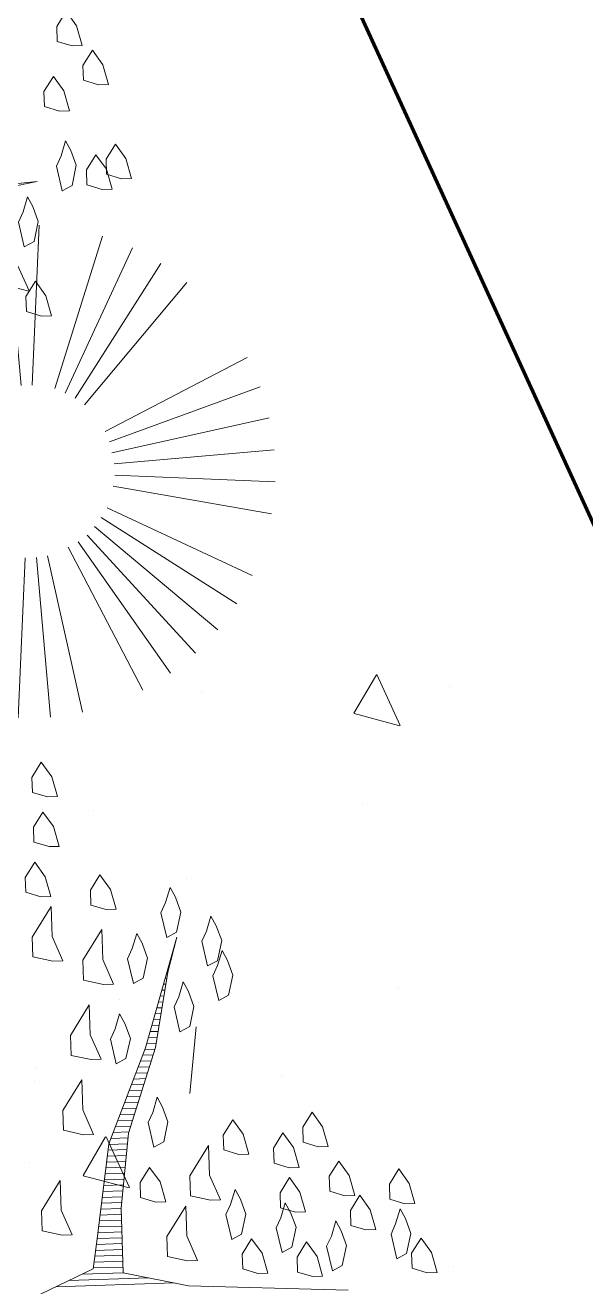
# Model space of a CAD drawing. Header units: millimetres. Extents: x 111 to 1506, y 14 to 566.
# Drawn here: x 218.786 to 219.451, y 134.131 to 135.629 of the extents above; entities that cross this region are included whole.
import ezdxf

# ---------------------------------------------------------------- set-up
doc = ezdxf.new("R2010")
doc.units = ezdxf.units.MM
for name, color, linetype, lineweight in [('ARBOLES', 78, 'Continuous', 5), ('mobiliario', 45, 'Continuous', 13), ('PALMERAS114', 114, 'Continuous', 5)]:
    doc.layers.add(name, color=color, linetype=linetype, lineweight=lineweight)
doc.styles.add('ATTR', font='romans.shx', dxfattribs={"width": 0.8, "height": 2.52})

# ---------------------------------------------------------------- blocks, each defined once
blk = doc.blocks.new('EVG7')
for p, q in [((-3.91, 19.67), (-9.01, 58.4)), ((1.55, 19.67), (6.65, 58.4)), ((-6.59, 19.1), (-16.71, 56.87)), ((4.23, 19.1), (14.35, 56.87)), ((-9.21, 18.3), (-24.14, 54.35)), ((6.85, 18.3), (21.78, 54.35)), ((-11.62, 16.99), (-31.18, 50.87)), ((9.26, 16.99), (28.82, 50.87)), ((-13.82, 15.38), (-37.7, 46.51)), ((-16, 13.74), (-43.6, 41.34)), ((-17.84, 11.7), (-48.78, 35.44)), ((15.48, 11.7), (46.42, 35.44)), ((17.04, 9.43), (50.78, 28.91)), ((-20.59, 6.96), (-56.61, 21.87)), ((18.24, 6.96), (54.25, 21.87)), ((-21.61, 4.39), (-59.13, 14.44)), ((19.8, 1.68), (58.31, 6.74)), ((-22.19, -1.09), (-61.18, -1.09)), ((19.83, -1.09), (58.82, -1.09)), ((-22.16, -3.85), (-60.66, -8.92)), ((19.8, -3.85), (58.31, -8.92)), ((-20.59, -9.13), (-56.61, -24.05)), ((19.25, -6.56), (56.78, -16.62)), ((-19.4, -11.61), (-53.14, -31.09)), ((-17.84, -13.87), (-48.78, -37.61)), ((15.48, -13.87), (46.42, -37.61)), ((-13.82, -17.56), (-37.7, -48.69)), ((11.46, -17.56), (35.35, -48.69)), ((13.64, -15.91), (41.25, -43.51)), ((-11.62, -19.17), (-31.18, -53.05)), ((-9.21, -20.47), (-24.14, -56.52)), ((-6.59, -21.27), (-16.71, -59.04)), ((4.23, -21.27), (14.35, -59.04)), ((6.85, -20.47), (21.78, -56.52)), ((9.26, -19.17), (28.82, -53.05)), ((-3.91, -21.84), (-9.01, -60.57)), ((-1.18, -22.12), (-1.18, -61.09))]:
    blk.add_line(p, q)
at = {"style": 'ATTR', "width": 0.8, "flags": 9}
blk.add_attdef('ESTCODE', (0, 0), '', height=0.7, dxfattribs=at)
blk = doc.blocks.new('*X16')
at = {"color": 0}
for p, q in [((18.7131, 17.53), (18.7134, 17.53)), ((18.7067, 17.51), (18.7077, 17.51)), ((18.7099, 17.52), (18.7105, 17.52)), ((18.7003, 17.49), (18.7019, 17.49)), ((18.7035, 17.5), (18.7048, 17.5)), ((18.694, 17.47), (18.6971, 17.47)), ((18.6971, 17.48), (18.6991, 17.48)), ((18.6876, 17.45), (18.6931, 17.45)), ((18.6908, 17.46), (18.6951, 17.46)), ((18.6781, 17.42), (18.6871, 17.42)), ((18.6812, 17.43), (18.6891, 17.43)), ((18.6844, 17.44), (18.6911, 17.44)), ((18.6717, 17.4), (18.6831, 17.4)), ((18.6749, 17.41), (18.6851, 17.41)), ((18.6653, 17.38), (18.6791, 17.38)), ((18.6685, 17.39), (18.6811, 17.39)), ((18.659, 17.36), (18.6751, 17.36)), ((18.6621, 17.37), (18.6771, 17.37)), ((18.6513, 17.34), (18.6692, 17.34)), ((18.6555, 17.35), (18.6727, 17.35)), ((18.6429, 17.32), (18.6621, 17.32)), ((18.6471, 17.33), (18.6656, 17.33)), ((18.6345, 17.3), (18.6551, 17.3)), ((18.6387, 17.31), (18.6586, 17.31)), ((18.6218, 17.27), (18.6445, 17.27)), ((18.626, 17.28), (18.648, 17.28)), ((18.6303, 17.29), (18.6515, 17.29)), ((18.6134, 17.25), (18.6374, 17.25)), ((18.6176, 17.26), (18.6409, 17.26)), ((18.605, 17.23), (18.6303, 17.23)), ((18.6092, 17.24), (18.6339, 17.24)), ((18.5966, 17.21), (18.6233, 17.21)), ((18.6008, 17.22), (18.6268, 17.22)), ((18.5884, 17.19), (18.6202, 17.19)), ((18.5924, 17.2), (18.6215, 17.2)), ((18.5853, 17.17), (18.6175, 17.17)), ((18.5868, 17.18), (18.6189, 17.18)), ((18.5805, 17.14), (18.6135, 17.14)), ((18.5821, 17.15), (18.6149, 17.15)), ((18.5837, 17.16), (18.6162, 17.16)), ((18.5774, 17.12), (18.6109, 17.12)), ((18.5789, 17.13), (18.6122, 17.13)), ((18.5742, 17.1), (18.6082, 17.1)), ((18.5758, 17.11), (18.6095, 17.11)), ((18.571, 17.08), (18.6056, 17.08)), ((18.5726, 17.09), (18.6069, 17.09)), ((18.5679, 17.06), (18.6056, 17.06)), ((18.5695, 17.07), (18.6056, 17.07)), ((18.5647, 17.04), (18.6056, 17.04)), ((18.5663, 17.05), (18.6056, 17.05)), ((18.5615, 17.02), (18.6056, 17.02)), ((18.5632, 17.03), (18.6056, 17.03)), ((18.5565, 16.99), (18.6056, 16.99)), ((18.5582, 17), (18.6056, 17)), ((18.5598, 17.01), (18.6056, 17.01)), ((18.5353, 16.97), (18.6056, 16.97)), ((18.5548, 16.98), (18.6056, 16.98)), ((18.4896, 16.95), (18.6918, 16.95)), ((18.5125, 16.96), (18.6485, 16.96))]:
    blk.add_line(p, q, dxfattribs=at)
blk = doc.blocks.new('E1E')
at = {"layer": 'ARBOLES', "ltscale": 0.2}
for p, q in [((94.4865, 58.2246), (94.4865, 58.2246)), ((94.5882, 58.1432), (94.5302, 58.1979)), ((94.5977, 58.207), (94.5304, 58.1986)), ((95.3729, 57.5622), (95.3729, 57.5622)), ((95.2942, 57.551), (95.227, 57.5425)), ((95.2854, 57.4877), (95.2946, 57.5508)), ((95.2847, 57.4872), (95.2267, 57.5419)), ((94.7552, 57.4724), (94.7552, 57.4724)), ((95.4096, 57.4529), (95.4096, 57.4529)), ((95.4163, 57.4332), (95.4163, 57.4332)), ((95.2543, 57.4023), (95.2543, 57.4023)), ((95.2247, 57.2935), (95.1969, 57.385)), ((95.0851, 57.311), (95.0851, 57.311)), ((95.3415, 57.2983), (95.3415, 57.2983)), ((94.9776, 57.1326), (94.9776, 57.1326)), ((95.3165, 57.1024), (95.3165, 57.1024)), ((95.4768, 57.0625), (95.4768, 57.0625)), ((95.1247, 56.908), (95.1247, 56.908)), ((95.3965, 56.8481), (95.3965, 56.8481)), ((95.6238, 56.8379), (95.6238, 56.8379)), ((95.1839, 56.7935), (95.1166, 56.785)), ((95.175, 56.7302), (95.1842, 56.7933)), ((95.1744, 56.7297), (95.1164, 56.7844)), ((95.072, 56.7062), (95.072, 56.7062))]:
    blk.add_line(p, q, dxfattribs=at)
for points in [[(94.6509, 58.0967), (94.5786, 58.049), (94.6733, 58.0989)], [(94.8819, 57.5605), (95.0958, 57.6402), (95.189, 57.6583), (95.2267, 57.5738), (95.2571, 57.4704), (95.2673, 57.3425), (95.2913, 57.2362), (95.2985, 57.1849), (95.2803, 57.3482), (95.2773, 57.495), (95.2418, 57.6273), (95.231, 57.6692), (95.3147, 57.761)]]:
    blk.add_lwpolyline(points, dxfattribs=at)
for points in [[(94.5004, 58.2246), (94.5228, 58.2268), (94.5315, 58.2072), (94.5272, 58.1819), (94.5055, 58.1957), (94.4874, 58.2188)], [(94.5808, 58.0967), (94.5815, 58.1126), (94.5605, 58.1422), (94.5504, 58.1299), (94.5555, 58.101), (94.5707, 58.0844), (94.583, 58.0743)], [(94.5606, 58.002), (94.5613, 58.0179), (94.5403, 58.0475), (94.5302, 58.0352), (94.5353, 58.0063), (94.5505, 57.9897), (94.5628, 57.9796)], [(94.4883, 58.0243), (94.5107, 58.0265), (94.5194, 58.007), (94.5151, 57.9817), (94.4934, 57.9954), (94.4753, 58.0185)], [(94.4681, 57.9997), (94.4905, 58.0019), (94.4992, 57.9824), (94.4948, 57.9571), (94.4732, 57.9708), (94.4551, 57.9939)], [(94.5867, 57.9434), (94.6091, 57.9456), (94.6178, 57.9261), (94.6134, 57.9008), (94.5917, 57.9145), (94.5737, 57.9376)], [(94.5491, 57.8877), (94.5715, 57.8899), (94.5802, 57.8704), (94.5759, 57.8451), (94.5542, 57.8588), (94.5361, 57.8819)], [(94.6048, 57.8502), (94.6272, 57.8524), (94.6359, 57.8329), (94.6316, 57.8076), (94.6099, 57.8213), (94.5918, 57.8444)], [(95.2902, 57.641), (95.3192, 57.6461), (95.3307, 57.6201), (95.3221, 57.5695), (95.3047, 57.6085), (95.2772, 57.6352)], [(95.1103, 57.6076), (95.1392, 57.6127), (95.1508, 57.5867), (95.1421, 57.5361), (95.1248, 57.5751), (95.0973, 57.6019)], [(95.0105, 57.5866), (95.0329, 57.5888), (95.0416, 57.5693), (95.0373, 57.544), (95.0156, 57.5577), (94.9975, 57.5808)], [(94.9361, 57.5613), (94.9585, 57.5634), (94.9672, 57.5439), (94.9629, 57.5186), (94.9412, 57.5323), (94.9231, 57.5555)], [(94.9332, 57.4976), (94.934, 57.5135), (94.913, 57.5432), (94.9029, 57.5309), (94.9079, 57.502), (94.9231, 57.4853), (94.9354, 57.4752)], [(95.0099, 57.5006), (95.0106, 57.5165), (94.9896, 57.5461), (94.9795, 57.5338), (94.9846, 57.5049), (94.9998, 57.4883), (95.0121, 57.4782)], [(95.0836, 57.51), (95.0843, 57.5259), (95.0633, 57.5556), (95.0532, 57.5433), (95.0583, 57.5144), (95.0735, 57.4977), (95.0858, 57.4876)], [(95.1841, 57.547), (95.2065, 57.5492), (95.2151, 57.5296), (95.2108, 57.5043), (95.1891, 57.5181), (95.171, 57.5412)], [(95.1125, 57.5151), (95.1414, 57.5202), (95.153, 57.4942), (95.1444, 57.4436), (95.127, 57.4826), (95.0995, 57.5093)], [(94.7865, 57.4946), (94.8089, 57.4968), (94.8176, 57.4773), (94.8133, 57.452), (94.7916, 57.4657), (94.7735, 57.4889)], [(94.8545, 57.447), (94.8552, 57.4629), (94.8342, 57.4925), (94.8241, 57.4802), (94.8292, 57.4513), (94.8444, 57.4347), (94.8567, 57.4246)], [(95.3157, 57.4965), (95.3446, 57.5015), (95.3561, 57.4755), (95.3475, 57.4249), (95.3301, 57.4639), (95.3026, 57.4907)], [(94.8906, 57.4709), (94.913, 57.4731), (94.9217, 57.4535), (94.9174, 57.4282), (94.8957, 57.442), (94.8776, 57.4651)], [(94.9933, 57.4854), (95.0157, 57.4876), (95.0243, 57.4681), (95.02, 57.4428), (94.9983, 57.4565), (94.9802, 57.4796)], [(95.2362, 57.4299), (95.2369, 57.4458), (95.2159, 57.4754), (95.2058, 57.4631), (95.2109, 57.4342), (95.2261, 57.4176), (95.2384, 57.4075)], [(94.9369, 57.4369), (94.9593, 57.4391), (94.968, 57.4196), (94.9637, 57.3943), (94.942, 57.408), (94.9239, 57.4311)], [(95.0996, 57.4392), (95.122, 57.4414), (95.1306, 57.4219), (95.1263, 57.3966), (95.1046, 57.4103), (95.0865, 57.4334)], [(94.8531, 57.4152), (94.8755, 57.4174), (94.8842, 57.3978), (94.8798, 57.3725), (94.8581, 57.3863), (94.8401, 57.4094)], [(95.0258, 57.4298), (95.0482, 57.4319), (95.0569, 57.4124), (95.0526, 57.3871), (95.0309, 57.4008), (95.0128, 57.424)], [(95.3461, 57.3931), (95.375, 57.3982), (95.3866, 57.3722), (95.3779, 57.3216), (95.3606, 57.3606), (95.3331, 57.3873)], [(94.9984, 57.3864), (95.0208, 57.3885), (95.0295, 57.369), (95.0252, 57.3437), (95.0035, 57.3575), (94.9854, 57.3806)], [(95.3309, 57.3396), (95.3317, 57.3555), (95.3107, 57.3851), (95.3006, 57.3728), (95.3056, 57.3439), (95.3208, 57.3273), (95.3331, 57.3172)], [(95.2638, 57.2629), (95.2645, 57.2788), (95.2435, 57.3085), (95.2334, 57.2962), (95.2385, 57.2673), (95.2537, 57.2506), (95.266, 57.2405)], [(95.37, 57.2869), (95.3989, 57.2919), (95.4105, 57.2659), (95.4019, 57.2153), (95.3845, 57.2543), (95.357, 57.2811)], [(95.4495, 57.2833), (95.4785, 57.2884), (95.49, 57.2624), (95.4814, 57.2118), (95.464, 57.2508), (95.4365, 57.2775)], [(95.3513, 57.224), (95.352, 57.2399), (95.331, 57.2695), (95.3209, 57.2572), (95.326, 57.2283), (95.3412, 57.2117), (95.3535, 57.2015)], [(95.2291, 57.2007), (95.2298, 57.2166), (95.2088, 57.2463), (95.1987, 57.234), (95.2038, 57.2051), (95.219, 57.1884), (95.2313, 57.1783)], [(95.2624, 57.161), (95.2631, 57.1769), (95.2421, 57.2065), (95.232, 57.1942), (95.2371, 57.1653), (95.2523, 57.1487), (95.2646, 57.1386)], [(95.5002, 57.2045), (95.5226, 57.2067), (95.5313, 57.1872), (95.527, 57.1619), (95.5053, 57.1756), (95.4872, 57.1988)], [(95.3318, 57.1451), (95.3325, 57.1611), (95.3115, 57.1907), (95.3014, 57.1784), (95.3065, 57.1495), (95.3217, 57.1329), (95.334, 57.1227)], [(95.407, 57.1864), (95.4294, 57.1886), (95.4381, 57.1691), (95.4337, 57.1438), (95.412, 57.1575), (95.3939, 57.1806)], [(95.5162, 57.1337), (95.5386, 57.1359), (95.5472, 57.1164), (95.5429, 57.0911), (95.5212, 57.1048), (95.5031, 57.1279)], [(95.5451, 57.0687), (95.5675, 57.0709), (95.5762, 57.0513), (95.5719, 57.026), (95.5502, 57.0398), (95.5321, 57.0629)]]:
    blk.add_lwpolyline(points, close=True, dxfattribs=at)
at = {"layer": 'ARBOLES', "ltscale": 0.2, "xscale": 0.8372139817761642, "yscale": 0.8372139817761642, "zscale": 0.8372139817761642, "rotation": 204.0028523145856}
blk.add_blockref('*X16', (103.6395, 76.9735), dxfattribs=at)

msp = doc.modelspace()

# ---------------------------------------------------------------- hatches: boundary and pattern name
at = {"layer": 'mobiliario', "lineweight": 100, "ltscale": 1000, "true_color": 0xf2e7c4}
h = msp.add_hatch(color=254, dxfattribs=at)
h.dxf.hatch_style = 1
h.paths.add_polyline_path([(217.36594, 146.55211), (217.23649, 146.27233), (213.4789, 149.22202), (213.54536, 149.55124)])
h.paths.add_polyline_path([(214.52062, 154.46186), (214.4337, 154.02421), (216.41896, 150.72215), (213.78997, 150.78293), (213.73065, 150.48422), (216.60191, 150.41784), (218.0444, 148.01856), (218.19663, 148.34758), (216.95689, 150.40963), (219.12743, 150.35945), (219.2648, 150.65635), (216.77393, 150.71394)])
h.paths.add_polyline_path([(216.97523, 145.70763), (216.83398, 145.40232), (212.69161, 145.25246), (212.75167, 145.55483)])
h.paths.add_polyline_path([(212.54973, 144.54735), (212.49092, 144.25148), (215.82266, 143.21643), (215.94974, 143.4911)])
h.paths.add_polyline_path([(212.25453, 143.05164), (212.85262, 142.00089), (215.46767, 142.44914), (215.31472, 142.11855), (213.01047, 141.72357), (214.18076, 139.66758), (214.02598, 139.33304), (212.69596, 141.66966), (211.95483, 141.54263), (212.01741, 141.85773), (212.53811, 141.94698), (212.16524, 142.60206)])
h.paths.add_polyline_path([(213.91346, 139.08984), (213.75212, 138.74111), (211.27734, 138.13131), (211.34186, 138.45618)])
edge = h.paths.add_edge_path()
edge.add_line((211.11725, 137.32523), (211.05881, 137.03097))
edge.add_line((211.05881, 137.03097), (212.80085, 136.685))
edge.add_line((212.80085, 136.685), (212.93045, 136.96512))
edge.add_line((212.93045, 136.96512), (211.11438, 137.3261))
edge.add_line((210.81437, 135.80015), (210.74575, 135.47153))
edge.add_line((210.74575, 135.47153), (211.95207, 134.87201))
edge.add_line((211.95207, 134.87201), (212.09663, 135.16289))
edge.add_line((212.09663, 135.16289), (210.81136, 135.80165))

# ---------------------------------------------------------------- linework, layer by layer
at = {"lineweight": 100, "ltscale": 1000}
msp.add_line((221.17905, 131.27847), (216.86653, 140.70958), dxfattribs=at)

# ---------------------------------------------------------------- block references
at = {"layer": 'ARBOLES', "color": 0, "xscale": 0.8310831642732954, "yscale": 0.8310831642732954, "zscale": 0.8310831642732954, "rotation": 157.9147716791316}
for p in [(309.77364, 150.5935), (310.22402, 148.80585)]:
    msp.add_blockref('E1E', p, dxfattribs=at)
at = {"layer": 'PALMERAS114', "extrusion": (0, 0, -1), "xscale": -0.004880888891868356, "yscale": 0.004880888891718753, "zscale": -0.004880888891868356, "rotation": 294.9205878507973}
msp.add_blockref('EVG7', (-218.78724, 135.10644), dxfattribs=at)

doc.saveas('drawing.dxf')
